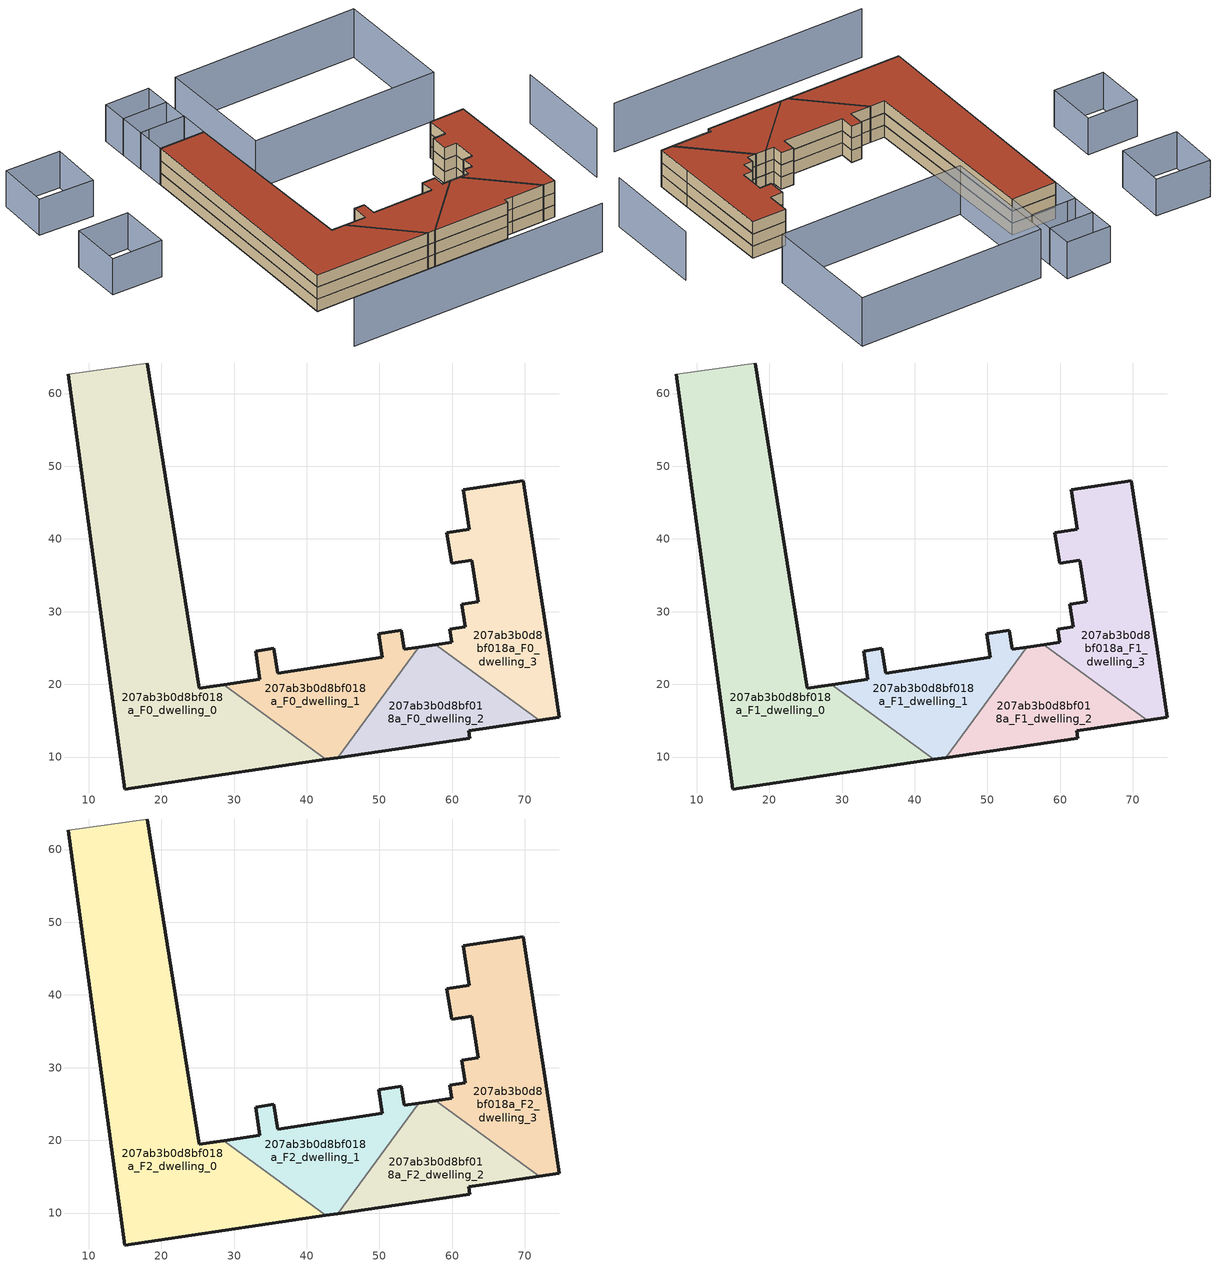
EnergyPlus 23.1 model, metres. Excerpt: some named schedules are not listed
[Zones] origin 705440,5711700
207ab3b0d8bf018a_F0_dwelling_0
 floor ground (EU_floor_Construction): 42.64,9.66 28.6,19.96 25.23,19.47 18.03,64.2 7.22,62.64 15,5.6 z0
 wall outside (EU_wall_Construction): 18.03,64.2 25.23,19.47 28.6,19.96 / 42.64,9.66 15,5.6 7.22,62.64 z0:3
 wall adiabatic (EU_wall_Construction): 7.22,62.64 18.03,64.2 z0:3
 wall to 207ab3b0d8bf018a_F0_dwelling_1 (EU_wall_Construction): 28.6,19.96 42.64,9.66 z0:3
207ab3b0d8bf018a_F0_dwelling_1
 floor ground (EU_floor_Construction): 44.28,9.9 55.44,25.11 53.42,24.81 53.02,27.44 49.9,26.97 50.4,23.69 35.98,21.55 35.48,24.94 32.97,24.57 33.54,20.69 28.6,19.96 42.64,9.66 z0
 wall outside (EU_wall_Construction): 44.28,9.9 42.64,9.66 / 28.6,19.96 33.54,20.69 32.97,24.57 35.48,24.94 35.98,21.55 50.4,23.69 49.9,26.97 53.02,27.44 53.42,24.81 55.44,25.11 z0:3
 wall to 207ab3b0d8bf018a_F0_dwelling_2 (EU_wall_Construction): 55.44,25.11 44.28,9.9 z0:3
207ab3b0d8bf018a_F0_dwelling_2
 floor ground (EU_floor_Construction): 71.97,15.04 57.77,25.46 55.44,25.11 44.28,9.9 62.44,12.57 62.28,13.62 64.19,13.89 z0
 wall outside (EU_wall_Construction): 71.97,15.04 64.19,13.89 62.28,13.62 62.44,12.57 44.28,9.9 / 55.44,25.11 57.77,25.46 z0:3
 wall to 207ab3b0d8bf018a_F0_dwelling_3 (EU_wall_Construction): 57.77,25.46 71.97,15.04 z0:3
207ab3b0d8bf018a_F0_dwelling_3
 floor ground (EU_floor_Construction): 74.71,15.45 73.35,24.79 69.77,48.02 61.54,46.74 62.38,41.35 59.27,40.87 59.92,36.66 62.71,37.1 63.59,31.37 61.35,31.03 61.82,27.93 59.67,27.6 59.94,25.79 57.77,25.46 71.97,15.04 z0
 wall outside (EU_wall_Construction): 57.77,25.46 59.94,25.79 59.67,27.6 61.82,27.93 61.35,31.03 63.59,31.37 62.71,37.1 59.92,36.66 59.27,40.87 62.38,41.35 61.54,46.74 69.77,48.02 73.35,24.79 74.71,15.45 71.97,15.04 z0:3
207ab3b0d8bf018a_F1_dwelling_0
 floor to 207ab3b0d8bf018a_F0_dwelling_0 (EU_floor_Construction): 42.64,9.66 28.6,19.96 25.23,19.47 18.03,64.2 7.22,62.64 15,5.6 z3
 wall outside (EU_wall_Construction): 18.03,64.2 25.23,19.47 28.6,19.96 / 42.64,9.66 15,5.6 7.22,62.64 z3:6
 wall adiabatic (EU_wall_Construction): 7.22,62.64 18.03,64.2 z3:6
 wall to 207ab3b0d8bf018a_F1_dwelling_1 (EU_wall_Construction): 28.6,19.96 42.64,9.66 z3:6
207ab3b0d8bf018a_F1_dwelling_1
 floor to 207ab3b0d8bf018a_F0_dwelling_1 (EU_floor_Construction): 44.28,9.9 55.44,25.11 53.42,24.81 53.02,27.44 49.9,26.97 50.4,23.69 35.98,21.55 35.48,24.94 32.97,24.57 33.54,20.69 28.6,19.96 42.64,9.66 z3
 wall outside (EU_wall_Construction): 44.28,9.9 42.64,9.66 / 28.6,19.96 33.54,20.69 32.97,24.57 35.48,24.94 35.98,21.55 50.4,23.69 49.9,26.97 53.02,27.44 53.42,24.81 55.44,25.11 z3:6
 wall to 207ab3b0d8bf018a_F1_dwelling_2 (EU_wall_Construction): 55.44,25.11 44.28,9.9 z3:6
207ab3b0d8bf018a_F1_dwelling_2
 floor to 207ab3b0d8bf018a_F0_dwelling_2 (EU_floor_Construction): 71.97,15.04 57.77,25.46 55.44,25.11 44.28,9.9 62.44,12.57 62.28,13.62 64.19,13.89 z3
 wall outside (EU_wall_Construction): 71.97,15.04 64.19,13.89 62.28,13.62 62.44,12.57 44.28,9.9 / 55.44,25.11 57.77,25.46 z3:6
 wall to 207ab3b0d8bf018a_F1_dwelling_3 (EU_wall_Construction): 57.77,25.46 71.97,15.04 z3:6
207ab3b0d8bf018a_F1_dwelling_3
 floor to 207ab3b0d8bf018a_F0_dwelling_3 (EU_floor_Construction): 74.71,15.45 73.35,24.79 69.77,48.02 61.54,46.74 62.38,41.35 59.27,40.87 59.92,36.66 62.71,37.1 63.59,31.37 61.35,31.03 61.82,27.93 59.67,27.6 59.94,25.79 57.77,25.46 71.97,15.04 z3
 wall outside (EU_wall_Construction): 57.77,25.46 59.94,25.79 59.67,27.6 61.82,27.93 61.35,31.03 63.59,31.37 62.71,37.1 59.92,36.66 59.27,40.87 62.38,41.35 61.54,46.74 69.77,48.02 73.35,24.79 74.71,15.45 71.97,15.04 z3:6
207ab3b0d8bf018a_F2_dwelling_0
 floor to 207ab3b0d8bf018a_F1_dwelling_0 (EU_floor_Construction): 42.64,9.66 28.6,19.96 25.23,19.47 18.03,64.2 7.22,62.64 15,5.6 z6
 wall outside (EU_wall_Construction): 18.03,64.2 25.23,19.47 28.6,19.96 / 42.64,9.66 15,5.6 7.22,62.64 z6:9
 wall adiabatic (EU_wall_Construction): 7.22,62.64 18.03,64.2 z6:9
 wall to 207ab3b0d8bf018a_F2_dwelling_1 (EU_wall_Construction): 28.6,19.96 42.64,9.66 z6:9
 roof outside (EU_roof_Construction): 18.03,64.2 25.23,19.47 28.6,19.96 42.64,9.66 15,5.6 7.22,62.64 z9
207ab3b0d8bf018a_F2_dwelling_1
 floor to 207ab3b0d8bf018a_F1_dwelling_1 (EU_floor_Construction): 44.28,9.9 55.44,25.11 53.42,24.81 53.02,27.44 49.9,26.97 50.4,23.69 35.98,21.55 35.48,24.94 32.97,24.57 33.54,20.69 28.6,19.96 42.64,9.66 z6
 wall outside (EU_wall_Construction): 44.28,9.9 42.64,9.66 / 28.6,19.96 33.54,20.69 32.97,24.57 35.48,24.94 35.98,21.55 50.4,23.69 49.9,26.97 53.02,27.44 53.42,24.81 55.44,25.11 z6:9
 wall to 207ab3b0d8bf018a_F2_dwelling_2 (EU_wall_Construction): 55.44,25.11 44.28,9.9 z6:9
 roof outside (EU_roof_Construction): 55.44,25.11 44.28,9.9 42.64,9.66 28.6,19.96 33.54,20.69 32.97,24.57 35.48,24.94 35.98,21.55 50.4,23.69 49.9,26.97 53.02,27.44 53.42,24.81 z9
207ab3b0d8bf018a_F2_dwelling_2
 floor to 207ab3b0d8bf018a_F1_dwelling_2 (EU_floor_Construction): 71.97,15.04 57.77,25.46 55.44,25.11 44.28,9.9 62.44,12.57 62.28,13.62 64.19,13.89 z6
 wall outside (EU_wall_Construction): 71.97,15.04 64.19,13.89 62.28,13.62 62.44,12.57 44.28,9.9 / 55.44,25.11 57.77,25.46 z6:9
 wall to 207ab3b0d8bf018a_F2_dwelling_3 (EU_wall_Construction): 57.77,25.46 71.97,15.04 z6:9
 roof outside (EU_roof_Construction): 71.97,15.04 64.19,13.89 62.28,13.62 62.44,12.57 44.28,9.9 55.44,25.11 57.77,25.46 z9
207ab3b0d8bf018a_F2_dwelling_3
 floor to 207ab3b0d8bf018a_F1_dwelling_3 (EU_floor_Construction): 74.71,15.45 73.35,24.79 69.77,48.02 61.54,46.74 62.38,41.35 59.27,40.87 59.92,36.66 62.71,37.1 63.59,31.37 61.35,31.03 61.82,27.93 59.67,27.6 59.94,25.79 57.77,25.46 71.97,15.04 z6
 wall outside (EU_wall_Construction): 57.77,25.46 59.94,25.79 59.67,27.6 61.82,27.93 61.35,31.03 63.59,31.37 62.71,37.1 59.92,36.66 59.27,40.87 62.38,41.35 61.54,46.74 69.77,48.02 73.35,24.79 74.71,15.45 71.97,15.04 z6:9
 roof outside (EU_roof_Construction): 69.77,48.02 73.35,24.79 74.71,15.45 71.97,15.04 57.77,25.46 59.94,25.79 59.67,27.6 61.82,27.93 61.35,31.03 63.59,31.37 62.71,37.1 59.92,36.66 59.27,40.87 62.38,41.35 61.54,46.74 z9
shading: -21.68,42.44 -9.55,44.05 / -9.55,44.05 -7.9,31.6 / -7.9,31.6 -20.03,29.99 / -20.03,29.99 -21.68,42.44 / -10.48,58.16 -23.58,56.71 / -23.58,56.71 -24.98,69.37 / -24.98,69.37 -11.89,70.83 / -11.89,70.83 -10.48,58.16 / 18.03,64.2 7.22,62.64 / 7.22,62.64 6.21,69.66 / 6.21,69.66 17.02,71.22 / 17.02,71.22 18.03,64.2 / 16.96,71.22 6.26,69.67 / 6.26,69.67 5.34,75.98 / 5.34,75.98 16.05,77.52 / 16.05,77.52 16.96,71.22 / 4.47,82.28 15.12,83.81 / 15.12,83.81 16.03,77.51 / 16.03,77.51 5.38,75.98 / 5.38,75.98 4.47,82.28 z0:9; 89.09,25.03 85.87,49.12 / 16,-9.42 77.59,-0.56 / 19.85,80.94 64.27,87.54 / 64.27,87.54 68.52,58.95 / 68.52,58.95 24.09,52.35 / 24.09,52.35 19.85,80.94 z0:12
[Building]
EU S2 Campaign: North Axis=0; Terrain=City; Solar Distribution=FullExterior
[Site:Location]
London: Latitude=51.5; Longitude=-0.5; Time Zone=0; Elevation=25
[SizingPeriod:WeatherFileDays]
AnnualSizingPeriod: Begin Month=1; Begin Day of Month=1; End Month=12; End Day of Month=31; Day of Week for Start Day=Monday; Use Weather File Daylight Saving Period=No; Use Weather File Rain and Snow Indicators=No
[MATERIAL]
EU_InternalMass_Material: Roughness=MediumRough; Thickness=0.1; Conductivity=1; Density=1800; Specific Heat=900; Thermal Absorptance=0.9; Solar Absorptance=0.7; Visible Absorptance=0.7
[MATERIAL:NOMASS] Roughness=MediumRough; Thermal Absorptance=0.9; Solar Absorptance=0.7; Visible Absorptance=0.7
Name | Thermal Resistance
EU_wall_NoMass | 0.655885
EU_roof_NoMass | 2.70553
EU_floor_NoMass | 2.16442
[CONSTRUCTION]
EU_wall_Construction: EU_wall_NoMass
EU_roof_Construction: EU_roof_NoMass
EU_floor_Construction: EU_floor_NoMass
EU_InternalMass_Construction: EU_InternalMass_Material
[ZONE] Type=1; Multiplier=1; Ceiling Height=autocalculate; Floor Area=autocalculate; Part of Total Floor Area=Yes
Name | Volume
207ab3b0d8bf018a_F0_dwelling_0; 207ab3b0d8bf018a_F1_dwelling_0; 207ab3b0d8bf018a_F2_dwelling_0 | 2354.27
207ab3b0d8bf018a_F0_dwelling_1 | 603.607
207ab3b0d8bf018a_F1_dwelling_1; 207ab3b0d8bf018a_F2_dwelling_1 | 603.608
207ab3b0d8bf018a_F0_dwelling_2 | 603.561
207ab3b0d8bf018a_F1_dwelling_2; 207ab3b0d8bf018a_F2_dwelling_2 | 603.56
207ab3b0d8bf018a_F0_dwelling_3; 207ab3b0d8bf018a_F1_dwelling_3; 207ab3b0d8bf018a_F2_dwelling_3 | 945.061
[INTERNALMASS] Construction=EU_InternalMass_Construction
Name | Zone or ZoneList | Surface Area
207ab3b0d8bf018a_F0_dwelling_0_EU_InternalMass | 207ab3b0d8bf018a_F0_dwelling_0 | 784.76
207ab3b0d8bf018a_F0_dwelling_1_EU_InternalMass | 207ab3b0d8bf018a_F0_dwelling_1 | 201.202
207ab3b0d8bf018a_F0_dwelling_2_EU_InternalMass | 207ab3b0d8bf018a_F0_dwelling_2 | 201.182
207ab3b0d8bf018a_F0_dwelling_3_EU_InternalMass | 207ab3b0d8bf018a_F0_dwelling_3 | 315.02
207ab3b0d8bf018a_F1_dwelling_0_EU_InternalMass | 207ab3b0d8bf018a_F1_dwelling_0 | 784.76
207ab3b0d8bf018a_F1_dwelling_1_EU_InternalMass | 207ab3b0d8bf018a_F1_dwelling_1 | 201.202
207ab3b0d8bf018a_F1_dwelling_2_EU_InternalMass | 207ab3b0d8bf018a_F1_dwelling_2 | 201.182
207ab3b0d8bf018a_F1_dwelling_3_EU_InternalMass | 207ab3b0d8bf018a_F1_dwelling_3 | 315.02
207ab3b0d8bf018a_F2_dwelling_0_EU_InternalMass | 207ab3b0d8bf018a_F2_dwelling_0 | 784.76
207ab3b0d8bf018a_F2_dwelling_1_EU_InternalMass | 207ab3b0d8bf018a_F2_dwelling_1 | 201.202
207ab3b0d8bf018a_F2_dwelling_2_EU_InternalMass | 207ab3b0d8bf018a_F2_dwelling_2 | 201.182
207ab3b0d8bf018a_F2_dwelling_3_EU_InternalMass | 207ab3b0d8bf018a_F2_dwelling_3 | 315.02
[OTHEREQUIPMENT] Fuel Type=Electricity; Design Level Calculation Method=Watts/Area; Power per Zone Floor Area=1; Fraction Latent=0; Fraction Radiant=0; Fraction Lost=0; Carbon Dioxide Generation Rate=0; EndUse Subcategory=EU_Step8_InternalGains
Name | Zone or ZoneList or Space or SpaceList | Schedule
EU_Step8_InternalGain_207ab3b0d8bf018a_F0_dwelling_0_f000 | 207ab3b0d8bf018a_F0_dwelling_0 | EU_Step8_GainSchedule_207ab3b0d8bf018a_F0_dwelling_0_f000
EU_Step8_InternalGain_207ab3b0d8bf018a_F0_dwelling_1_f000 | 207ab3b0d8bf018a_F0_dwelling_1 | EU_Step8_GainSchedule_207ab3b0d8bf018a_F0_dwelling_1_f000
EU_Step8_InternalGain_207ab3b0d8bf018a_F0_dwelling_2_f000 | 207ab3b0d8bf018a_F0_dwelling_2 | EU_Step8_GainSchedule_207ab3b0d8bf018a_F0_dwelling_2_f000
EU_Step8_InternalGain_207ab3b0d8bf018a_F0_dwelling_3_f000 | 207ab3b0d8bf018a_F0_dwelling_3 | EU_Step8_GainSchedule_207ab3b0d8bf018a_F0_dwelling_3_f000
EU_Step8_InternalGain_207ab3b0d8bf018a_F1_dwelling_0_f000 | 207ab3b0d8bf018a_F1_dwelling_0 | EU_Step8_GainSchedule_207ab3b0d8bf018a_F1_dwelling_0_f000
EU_Step8_InternalGain_207ab3b0d8bf018a_F1_dwelling_1_f000 | 207ab3b0d8bf018a_F1_dwelling_1 | EU_Step8_GainSchedule_207ab3b0d8bf018a_F1_dwelling_1_f000
EU_Step8_InternalGain_207ab3b0d8bf018a_F1_dwelling_2_f000 | 207ab3b0d8bf018a_F1_dwelling_2 | EU_Step8_GainSchedule_207ab3b0d8bf018a_F1_dwelling_2_f000
EU_Step8_InternalGain_207ab3b0d8bf018a_F1_dwelling_3_f000 | 207ab3b0d8bf018a_F1_dwelling_3 | EU_Step8_GainSchedule_207ab3b0d8bf018a_F1_dwelling_3_f000
EU_Step8_InternalGain_207ab3b0d8bf018a_F2_dwelling_0_f000 | 207ab3b0d8bf018a_F2_dwelling_0 | EU_Step8_GainSchedule_207ab3b0d8bf018a_F2_dwelling_0_f000
EU_Step8_InternalGain_207ab3b0d8bf018a_F2_dwelling_1_f000 | 207ab3b0d8bf018a_F2_dwelling_1 | EU_Step8_GainSchedule_207ab3b0d8bf018a_F2_dwelling_1_f000
EU_Step8_InternalGain_207ab3b0d8bf018a_F2_dwelling_2_f000 | 207ab3b0d8bf018a_F2_dwelling_2 | EU_Step8_GainSchedule_207ab3b0d8bf018a_F2_dwelling_2_f000
EU_Step8_InternalGain_207ab3b0d8bf018a_F2_dwelling_3_f000 | 207ab3b0d8bf018a_F2_dwelling_3 | EU_Step8_GainSchedule_207ab3b0d8bf018a_F2_dwelling_3_f000
[ZONEVENTILATION:DESIGNFLOWRATE] Schedule=EU_AlwaysOn; Design Flow Rate Calculation Method=AirChanges/Hour; Air Changes per Hour=0.462017; Ventilation Type=Natural; Fan Pressure Rise=0; Fan Total Efficiency=1; Constant Term Coefficient=1; Temperature Term Coefficient=0; Velocity Term Coefficient=0; Velocity Squared Term Coefficient=0; Minimum Indoor Temperature=-100; Maximum Indoor Temperature=100; Delta Temperature=-100; Minimum Outdoor Temperature=-100; Maximum Outdoor Temperature=100; Maximum Wind Speed=40
Name | Zone or ZoneList or Space or SpaceList
EU_ConstantAir_207ab3b0d8bf018a_F0_dwelling_0 | 207ab3b0d8bf018a_F0_dwelling_0
EU_ConstantAir_207ab3b0d8bf018a_F0_dwelling_1 | 207ab3b0d8bf018a_F0_dwelling_1
EU_ConstantAir_207ab3b0d8bf018a_F0_dwelling_2 | 207ab3b0d8bf018a_F0_dwelling_2
EU_ConstantAir_207ab3b0d8bf018a_F0_dwelling_3 | 207ab3b0d8bf018a_F0_dwelling_3
EU_ConstantAir_207ab3b0d8bf018a_F1_dwelling_0 | 207ab3b0d8bf018a_F1_dwelling_0
EU_ConstantAir_207ab3b0d8bf018a_F1_dwelling_1 | 207ab3b0d8bf018a_F1_dwelling_1
EU_ConstantAir_207ab3b0d8bf018a_F1_dwelling_2 | 207ab3b0d8bf018a_F1_dwelling_2
EU_ConstantAir_207ab3b0d8bf018a_F1_dwelling_3 | 207ab3b0d8bf018a_F1_dwelling_3
EU_ConstantAir_207ab3b0d8bf018a_F2_dwelling_0 | 207ab3b0d8bf018a_F2_dwelling_0
EU_ConstantAir_207ab3b0d8bf018a_F2_dwelling_1 | 207ab3b0d8bf018a_F2_dwelling_1
EU_ConstantAir_207ab3b0d8bf018a_F2_dwelling_2 | 207ab3b0d8bf018a_F2_dwelling_2
EU_ConstantAir_207ab3b0d8bf018a_F2_dwelling_3 | 207ab3b0d8bf018a_F2_dwelling_3
[HVACTEMPLATE:THERMOSTAT] Constant Heating Setpoint=20; Constant Cooling Setpoint=50
EU_HeatOnly_207ab3b0d8bf018a_F0_dwelling_0; EU_HeatOnly_207ab3b0d8bf018a_F0_dwelling_1; EU_HeatOnly_207ab3b0d8bf018a_F0_dwelling_2; EU_HeatOnly_207ab3b0d8bf018a_F0_dwelling_3; EU_HeatOnly_207ab3b0d8bf018a_F1_dwelling_0; EU_HeatOnly_207ab3b0d8bf018a_F1_dwelling_1; EU_HeatOnly_207ab3b0d8bf018a_F1_dwelling_2; EU_HeatOnly_207ab3b0d8bf018a_F1_dwelling_3; EU_HeatOnly_207ab3b0d8bf018a_F2_dwelling_0; EU_HeatOnly_207ab3b0d8bf018a_F2_dwelling_1; EU_HeatOnly_207ab3b0d8bf018a_F2_dwelling_2; EU_HeatOnly_207ab3b0d8bf018a_F2_dwelling_3
[HVACTEMPLATE:ZONE:IDEALLOADSAIRSYSTEM] System Availability Schedule=EU_AlwaysOn; Maximum Heating Supply Air Temperature=50; Minimum Cooling Supply Air Temperature=13; Maximum Heating Supply Air Humidity Ratio=0.0156; Minimum Cooling Supply Air Humidity Ratio=0.0077; Heating Limit=NoLimit; Cooling Limit=NoLimit; Heating Availability Schedule=EU_AlwaysOn; Cooling Availability Schedule=EU_CoolingOff; Dehumidification Control Type=ConstantSensibleHeatRatio; Cooling Sensible Heat Ratio=0.7; Dehumidification Setpoint=60; Humidification Control Type=None; Humidification Setpoint=30; Outdoor Air Method=None; Outdoor Air Flow Rate per Person=0.00944; Outdoor Air Flow Rate per Zone Floor Area=0; Outdoor Air Flow Rate per Zone=0; Demand Controlled Ventilation Type=None; Outdoor Air Economizer Type=NoEconomizer; Heat Recovery Type=None; Sensible Heat Recovery Effectiveness=0.7; Latent Heat Recovery Effectiveness=0.65
Name | Template Thermostat
207ab3b0d8bf018a_F0_dwelling_0 | EU_HeatOnly_207ab3b0d8bf018a_F0_dwelling_0
207ab3b0d8bf018a_F0_dwelling_1 | EU_HeatOnly_207ab3b0d8bf018a_F0_dwelling_1
207ab3b0d8bf018a_F0_dwelling_2 | EU_HeatOnly_207ab3b0d8bf018a_F0_dwelling_2
207ab3b0d8bf018a_F0_dwelling_3 | EU_HeatOnly_207ab3b0d8bf018a_F0_dwelling_3
207ab3b0d8bf018a_F1_dwelling_0 | EU_HeatOnly_207ab3b0d8bf018a_F1_dwelling_0
207ab3b0d8bf018a_F1_dwelling_1 | EU_HeatOnly_207ab3b0d8bf018a_F1_dwelling_1
207ab3b0d8bf018a_F1_dwelling_2 | EU_HeatOnly_207ab3b0d8bf018a_F1_dwelling_2
207ab3b0d8bf018a_F1_dwelling_3 | EU_HeatOnly_207ab3b0d8bf018a_F1_dwelling_3
207ab3b0d8bf018a_F2_dwelling_0 | EU_HeatOnly_207ab3b0d8bf018a_F2_dwelling_0
207ab3b0d8bf018a_F2_dwelling_1 | EU_HeatOnly_207ab3b0d8bf018a_F2_dwelling_1
207ab3b0d8bf018a_F2_dwelling_2 | EU_HeatOnly_207ab3b0d8bf018a_F2_dwelling_2
207ab3b0d8bf018a_F2_dwelling_3 | EU_HeatOnly_207ab3b0d8bf018a_F2_dwelling_3
[SIZING:ZONE] Zone Cooling Design Supply Air Temperature Input Method=SupplyAirTemperature; Zone Cooling Design Supply Air Temperature=13; Zone Heating Design Supply Air Temperature Input Method=SupplyAirTemperature; Zone Heating Design Supply Air Temperature=50; Zone Cooling Design Supply Air Humidity Ratio=0.008; Zone Heating Design Supply Air Humidity Ratio=0.008; Cooling Design Air Flow Method=DesignDay; Cooling Design Air Flow Rate=0; Cooling Minimum Air Flow per Zone Floor Area=0.000762; Cooling Minimum Air Flow=0; Cooling Minimum Air Flow Fraction=0.2; Heating Design Air Flow Method=DesignDay; Heating Design Air Flow Rate=0; Heating Maximum Air Flow per Zone Floor Area=0.002032; Heating Maximum Air Flow=0.141576; Heating Maximum Air Flow Fraction=0.3; Account for Dedicated Outdoor Air System=No; Dedicated Outdoor Air System Control Strategy=NeutralSupplyAir; Dedicated Outdoor Air Low Setpoint Temperature for Design=autosize; Dedicated Outdoor Air High Setpoint Temperature for Design=autosize; Zone Load Sizing Method=Sensible Load Only No Latent Load; Zone Latent Cooling Design Supply Air Humidity Ratio Input Method=HumidityRatioDifference; Zone Cooling Design Supply Air Humidity Ratio Difference=0.005; Zone Latent Heating Design Supply Air Humidity Ratio Input Method=HumidityRatioDifference; Zone Humidification Design Supply Air Humidity Ratio Difference=0.005
207ab3b0d8bf018a_F0_dwelling_0; 207ab3b0d8bf018a_F0_dwelling_1; 207ab3b0d8bf018a_F0_dwelling_2; 207ab3b0d8bf018a_F0_dwelling_3; 207ab3b0d8bf018a_F1_dwelling_0; 207ab3b0d8bf018a_F1_dwelling_1; 207ab3b0d8bf018a_F1_dwelling_2; 207ab3b0d8bf018a_F1_dwelling_3; 207ab3b0d8bf018a_F2_dwelling_0; 207ab3b0d8bf018a_F2_dwelling_1; 207ab3b0d8bf018a_F2_dwelling_2; 207ab3b0d8bf018a_F2_dwelling_3
